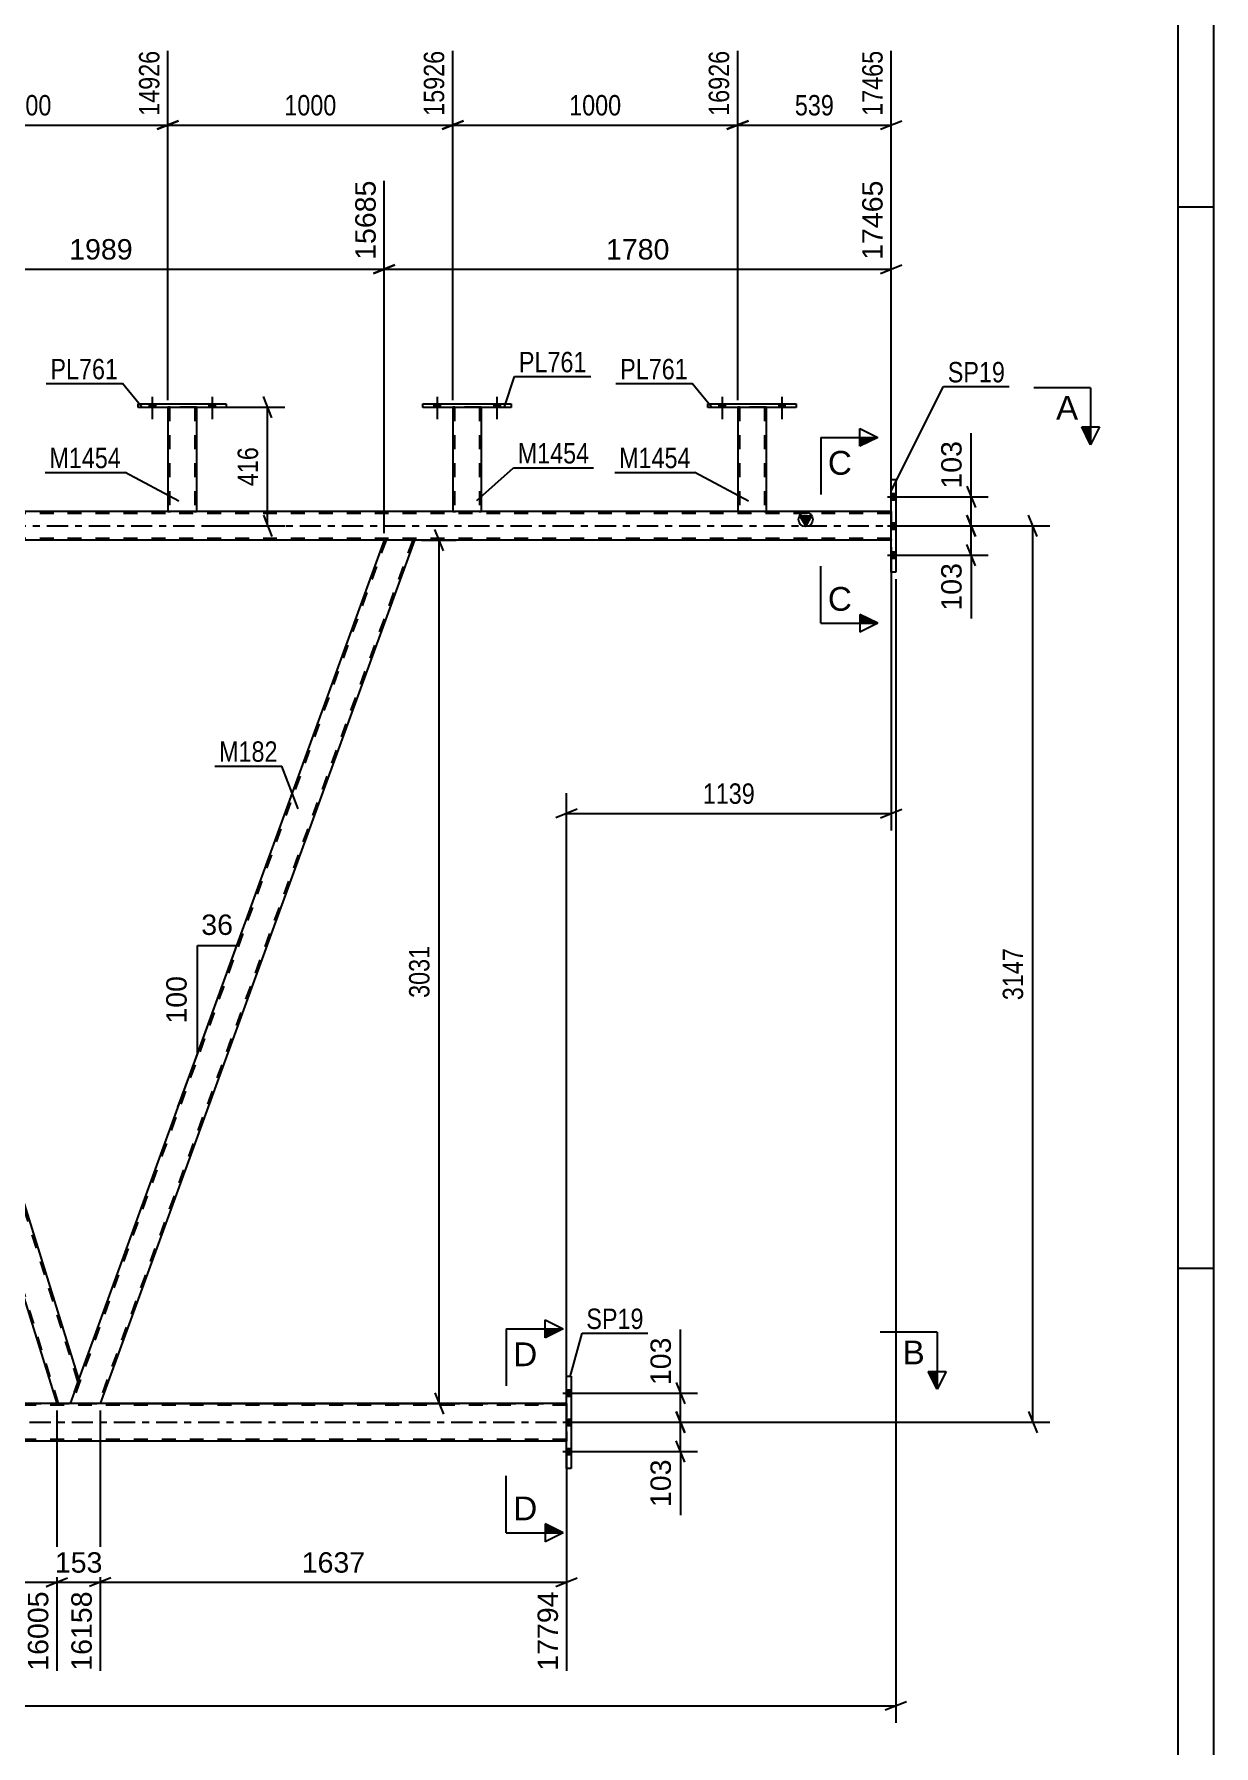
# Model space of a CAD drawing. Header units: millimetres. Extents: x -116 to 725, y -402 to 192.
# Drawn here: x 559.7 to 725.3, y -171.3 to 69 of the extents above; entities that cross this region are included whole.
import ezdxf

# ---------------------------------------------------------------- set-up
doc = ezdxf.new("R2010")
doc.units = ezdxf.units.MM
doc.linetypes.add('DXK_LINE_DOT2', pattern=[3.9198, 1.9599, -1.9599])
doc.linetypes.add('DXK_LINE_DOT3', pattern=[5.9187, 2.979, -0.9799, 0.9799, -0.9799])
doc.styles.add('Arial', font='ARIAL.TTF', dxfattribs={"height": 0.2})
doc.styles.add('Arial Narrow', font='ARIALN.TTF', dxfattribs={"height": 0.2})

# ---------------------------------------------------------------- blocks, each defined once
blk = doc.blocks.new('Unknown-203723422-1133')
at = {"color": 5, "linetype": 'Continuous'}
for p, q in [((725.28, -402.25), (725.28, 191.75)), ((720.28, -397.25), (720.28, 186.75)), ((725.28, 44.75), (720.28, 44.75)), ((725.28, -104.25), (720.28, -104.25))]:
    blk.add_line(p, q, dxfattribs=at)
blk = doc.blocks.new('Bolt-203723422-4488 - 4481')
at = {"linetype": 'Continuous'}
for points in [[(655.79, 16.64), (656.67, 16.64), (656.67, 17.12), (655.79, 17.12)], [(664.19, 16.64), (665.07, 16.64), (665.07, 17.12), (664.19, 17.12)]]:
    blk.add_hatch(color=1, dxfattribs=at).paths.add_polyline_path(points)
at = {"color": 1, "linetype": 'Continuous'}
for p, q in [((655.79, 17.12), (655.79, 16.64)), ((656.23, 18.12), (656.23, 15)), ((656.67, 17.12), (656.67, 16.64)), ((664.19, 17.12), (664.19, 16.64)), ((664.63, 18.12), (664.63, 15)), ((665.07, 17.12), (665.07, 16.64))]:
    blk.add_line(p, q, dxfattribs=at)
blk = doc.blocks.new('Bolt-203723422-4487 - 4481')
at = {"linetype": 'Continuous'}
for points in [[(655.79, 16.64), (656.67, 16.64), (656.67, 17.12), (655.79, 17.12)], [(664.19, 16.64), (665.07, 16.64), (665.07, 17.12), (664.19, 17.12)]]:
    blk.add_hatch(color=1, dxfattribs=at).paths.add_polyline_path(points)
at = {"color": 1, "linetype": 'Continuous'}
for p, q in [((655.79, 17.12), (655.79, 16.64)), ((656.23, 18.12), (656.23, 15)), ((656.67, 17.12), (656.67, 16.64)), ((664.19, 17.12), (664.19, 16.64)), ((664.63, 18.12), (664.63, 15)), ((665.07, 17.12), (665.07, 16.64))]:
    blk.add_line(p, q, dxfattribs=at)
blk = doc.blocks.new('Bolt-203723422-4489 - 4481')
at = {"linetype": 'Continuous'}
for points in [[(615.78, 16.64), (616.66, 16.64), (616.66, 17.12), (615.78, 17.12)], [(624.18, 16.64), (625.06, 16.64), (625.06, 17.12), (624.18, 17.12)]]:
    blk.add_hatch(color=1, dxfattribs=at).paths.add_polyline_path(points)
at = {"color": 1, "linetype": 'Continuous'}
for p, q in [((615.78, 17.12), (615.78, 16.64)), ((616.22, 18.12), (616.22, 15)), ((616.66, 17.12), (616.66, 16.64)), ((624.18, 17.12), (624.18, 16.64)), ((624.62, 18.12), (624.62, 15)), ((625.06, 17.12), (625.06, 16.64))]:
    blk.add_line(p, q, dxfattribs=at)
blk = doc.blocks.new('Bolt-203723422-4490 - 4481')
at = {"linetype": 'Continuous'}
for points in [[(615.78, 16.64), (616.66, 16.64), (616.66, 17.12), (615.78, 17.12)], [(624.18, 16.64), (625.06, 16.64), (625.06, 17.12), (624.18, 17.12)]]:
    blk.add_hatch(color=1, dxfattribs=at).paths.add_polyline_path(points)
at = {"color": 1, "linetype": 'Continuous'}
for p, q in [((615.78, 17.12), (615.78, 16.64)), ((616.22, 18.12), (616.22, 15)), ((616.66, 17.12), (616.66, 16.64)), ((624.18, 17.12), (624.18, 16.64)), ((624.62, 18.12), (624.62, 15)), ((625.06, 17.12), (625.06, 16.64))]:
    blk.add_line(p, q, dxfattribs=at)
blk = doc.blocks.new('Part-203723422-4583 - 4481')
at = {"color": 2, "linetype": 'Continuous'}
for p, q in [((654.23, 16.64), (654.23, 17.12)), ((654.23, 17.12), (666.63, 17.12)), ((666.63, 17.12), (666.63, 16.64)), ((666.63, 16.64), (654.23, 16.64))]:
    blk.add_line(p, q, dxfattribs=at)
blk = doc.blocks.new('Part-203723422-4598 - 4481')
at = {"color": 7, "linetype": 'DXK_LINE_DOT2'}
for p, q in [((618.42, 16.65), (618.42, 16.65)), ((618.42, 16.65), (618.42, 16.64)), ((618.42, 16.64), (618.42, 16.65)), ((618.46, 16.65), (618.42, 16.65)), ((618.42, 16.65), (618.46, 16.65)), ((618.57, 16.65), (618.46, 16.65)), ((618.46, 16.65), (618.57, 16.65)), ((618.68, 16.65), (618.57, 16.65)), ((618.57, 16.65), (618.72, 16.65)), ((618.66, 16.65), (618.66, 16.65)), ((618.66, 16.65), (618.66, 2)), ((618.68, 16.65), (618.66, 16.65)), ((618.66, 16.65), (618.68, 16.65)), ((622.13, 16.65), (618.68, 16.65)), ((618.73, 16.65), (618.68, 16.65)), ((618.68, 16.65), (618.73, 16.65)), ((622.13, 16.65), (618.72, 16.65)), ((622.04, 16.65), (618.73, 16.65)), ((618.73, 16.65), (618.81, 16.65)), ((622.11, 16.65), (618.81, 16.65)), ((622.11, 16.65), (622.04, 16.65)), ((622.17, 16.65), (622.11, 16.65)), ((622.11, 16.65), (622.17, 16.65)), ((622.13, 16.65), (622.28, 16.65)), ((622.28, 16.65), (622.13, 16.65)), ((622.18, 16.65), (622.17, 16.65)), ((622.17, 16.65), (622.18, 16.65)), ((622.18, 16.65), (622.18, 16.65)), ((622.18, 16.65), (622.18, 2)), ((622.28, 16.65), (622.39, 16.65)), ((622.39, 16.65), (622.28, 16.65)), ((622.39, 16.65), (622.42, 16.65)), ((622.42, 16.65), (622.39, 16.65)), ((622.42, 16.65), (622.42, 16.65)), ((622.42, 16.65), (622.42, 16.64)), ((622.42, 16.64), (622.42, 16.65)), ((618.42, 2), (618.46, 2)), ((618.46, 2), (618.57, 2)), ((618.57, 2), (618.72, 2)), ((618.68, 2), (618.66, 2)), ((618.66, 2), (618.68, 2)), ((618.73, 2), (618.68, 2)), ((618.68, 2), (618.72, 2)), ((622.13, 2), (618.72, 2)), ((618.72, 2), (618.73, 2)), ((622.04, 2), (618.73, 2)), ((618.73, 2), (618.81, 2)), ((622.17, 2), (618.81, 2)), ((622.11, 2), (622.04, 2)), ((622.17, 2), (622.11, 2)), ((622.13, 2), (622.28, 2)), ((622.18, 2), (622.17, 2)), ((622.17, 2), (622.18, 2)), ((622.28, 2), (622.39, 2)), ((622.39, 2), (622.42, 2))]:
    blk.add_line(p, q, dxfattribs=at)
at = {"color": 2, "linetype": 'Continuous'}
for p, q in [((618.42, 16.64), (618.42, 2)), ((622.42, 16.64), (622.42, 2)), ((618.46, 2), (618.42, 2)), ((618.57, 2), (618.46, 2)), ((618.72, 2), (618.57, 2)), ((622.13, 2), (618.72, 2)), ((622.28, 2), (622.13, 2)), ((622.39, 2), (622.28, 2)), ((622.42, 2), (622.39, 2))]:
    blk.add_line(p, q, dxfattribs=at)
blk = doc.blocks.new('Part-203723422-4588 - 4481')
at = {"color": 7, "linetype": 'DXK_LINE_DOT2'}
for p, q in [((658.43, 16.65), (658.43, 16.65)), ((658.43, 16.65), (658.43, 16.64)), ((658.43, 16.64), (658.43, 16.65)), ((658.46, 16.65), (658.43, 16.65)), ((658.43, 16.65), (658.46, 16.65)), ((658.57, 16.65), (658.46, 16.65)), ((658.46, 16.65), (658.57, 16.65)), ((658.68, 16.65), (658.57, 16.65)), ((658.57, 16.65), (658.72, 16.65)), ((658.67, 16.65), (658.67, 16.65)), ((658.67, 16.65), (658.67, 2)), ((658.68, 16.65), (658.67, 16.65)), ((658.67, 16.65), (658.68, 16.65)), ((662.13, 16.65), (658.68, 16.65)), ((658.74, 16.65), (658.68, 16.65)), ((658.68, 16.65), (658.74, 16.65)), ((662.13, 16.65), (658.72, 16.65)), ((662.04, 16.65), (658.74, 16.65)), ((658.74, 16.65), (658.81, 16.65)), ((662.12, 16.65), (658.81, 16.65)), ((662.12, 16.65), (662.04, 16.65)), ((662.17, 16.65), (662.12, 16.65)), ((662.12, 16.65), (662.17, 16.65)), ((662.13, 16.65), (662.29, 16.65)), ((662.29, 16.65), (662.13, 16.65)), ((662.19, 16.65), (662.17, 16.65)), ((662.17, 16.65), (662.19, 16.65)), ((662.19, 16.65), (662.19, 16.65)), ((662.19, 16.65), (662.19, 2)), ((662.29, 16.65), (662.39, 16.65)), ((662.39, 16.65), (662.29, 16.65)), ((662.39, 16.65), (662.43, 16.65)), ((662.43, 16.65), (662.39, 16.65)), ((662.43, 16.65), (662.43, 16.65)), ((662.43, 16.65), (662.43, 16.64)), ((662.43, 16.64), (662.43, 16.65)), ((658.43, 2), (658.46, 2)), ((658.46, 2), (658.57, 2)), ((658.57, 2), (658.72, 2)), ((658.68, 2), (658.67, 2)), ((658.67, 2), (658.68, 2)), ((658.74, 2), (658.68, 2)), ((658.68, 2), (658.72, 2)), ((662.13, 2), (658.72, 2)), ((658.72, 2), (658.74, 2)), ((662.04, 2), (658.74, 2)), ((658.74, 2), (658.81, 2)), ((662.17, 2), (658.81, 2)), ((662.12, 2), (662.04, 2)), ((662.17, 2), (662.12, 2)), ((662.13, 2), (662.29, 2)), ((662.19, 2), (662.17, 2)), ((662.17, 2), (662.19, 2)), ((662.29, 2), (662.39, 2)), ((662.39, 2), (662.43, 2))]:
    blk.add_line(p, q, dxfattribs=at)
at = {"color": 2, "linetype": 'Continuous'}
for p, q in [((658.43, 16.64), (658.43, 2)), ((662.43, 16.64), (662.43, 2)), ((658.46, 2), (658.43, 2)), ((658.57, 2), (658.46, 2)), ((658.72, 2), (658.57, 2)), ((662.13, 2), (658.72, 2)), ((662.29, 2), (662.13, 2)), ((662.39, 2), (662.29, 2)), ((662.43, 2), (662.39, 2))]:
    blk.add_line(p, q, dxfattribs=at)
blk = doc.blocks.new('Part-203723422-4593 - 4481')
at = {"color": 2, "linetype": 'Continuous'}
for p, q in [((614.22, 16.64), (614.22, 17.12)), ((614.22, 17.12), (626.62, 17.12)), ((626.62, 17.12), (626.62, 16.64)), ((626.62, 16.64), (614.22, 16.64))]:
    blk.add_line(p, q, dxfattribs=at)
blk = doc.blocks.new('Bolt-203723422-5045 - 4481')
at = {"linetype": 'Continuous'}
for points in [[(575.79, 16.64), (576.67, 16.64), (576.67, 17.12), (575.79, 17.12)], [(584.19, 16.64), (585.07, 16.64), (585.07, 17.12), (584.19, 17.12)]]:
    blk.add_hatch(color=1, dxfattribs=at).paths.add_polyline_path(points)
at = {"color": 1, "linetype": 'Continuous'}
for p, q in [((575.79, 17.12), (575.79, 16.64)), ((576.23, 18.12), (576.23, 15)), ((576.67, 17.12), (576.67, 16.64)), ((584.19, 17.12), (584.19, 16.64)), ((584.63, 18.12), (584.63, 15)), ((585.07, 17.12), (585.07, 16.64))]:
    blk.add_line(p, q, dxfattribs=at)
blk = doc.blocks.new('Part-203723422-4870 - 4481')
at = {"color": 7, "linetype": 'DXK_LINE_DOT2'}
for p, q in [((634.4, -123.46), (-44.7, -123.46)), ((217.64, -123.22), (634.4, -123.22)), ((634.4, -123.22), (634.4, -128.5)), ((634.4, -128.26), (-44.7, -128.26))]:
    blk.add_line(p, q, dxfattribs=at)
at = {"color": 2, "linetype": 'Continuous'}
for p, q in [((634.4, -123.22), (488.26, -123.22)), ((634.4, -128.5), (488.26, -128.5))]:
    blk.add_line(p, q, dxfattribs=at)
at = {"color": 7, "linetype": 'DXK_LINE_DOT3'}
blk.add_line((-44.7, -125.86), (634.4, -125.86), dxfattribs=at)
blk = doc.blocks.new('Part-203723422-4764 - 4481')
at = {"linetype": 'Continuous'}
blk.add_hatch(color=2, dxfattribs=at).paths.add_polyline_path([(667.98, 0), (667.18, 1.4), (668.78, 1.4)])
at = {"color": 7, "linetype": 'DXK_LINE_DOT2'}
for p, q in [((679.98, 1.76), (-18.61, 1.76)), ((582.43, 2), (578.43, 2)), ((622.42, 2), (618.42, 2)), ((662.43, 2), (658.43, 2)), ((679.98, 2), (679.98, -2)), ((679.98, -1.76), (-18.61, -1.76)), ((613.05, -2), (608.8, -2))]:
    blk.add_line(p, q, dxfattribs=at)
at = {"color": 2, "linetype": 'Continuous'}
for p, q in [((578.43, 2), (542.43, 2)), ((618.42, 2), (582.43, 2)), ((658.43, 2), (622.42, 2)), ((679.98, 2), (662.43, 2)), ((667.98, 0), (667.18, 1.4)), ((667.18, 1.4), (668.78, 1.4)), ((668.78, 1.4), (667.98, 0)), ((608.8, -2), (529.24, -2)), ((679.98, -2), (613.05, -2))]:
    blk.add_line(p, q, dxfattribs=at)
at = {"color": 7, "linetype": 'DXK_LINE_DOT3'}
blk.add_line((-18.61, 0), (679.98, 0), dxfattribs=at)
at = {"color": 2, "linetype": 'Continuous'}
blk.add_circle((667.98, 0.9), 1, dxfattribs=at)
blk = doc.blocks.new('Bolt-203723422-4808 - 4481')
at = {"linetype": 'Continuous'}
for points in [[(635.04, -122.2), (635.04, -121.32), (634.4, -121.32), (634.4, -122.2)], [(635.04, -122.2), (635.04, -121.32), (634.4, -121.32), (634.4, -122.2)], [(635.04, -122.2), (635.04, -121.32), (634.4, -121.32), (634.4, -122.2)], [(635.04, -126.3), (635.04, -125.42), (634.4, -125.42), (634.4, -126.3)], [(635.04, -126.3), (635.04, -125.42), (634.4, -125.42), (634.4, -126.3)], [(635.04, -130.4), (635.04, -129.52), (634.4, -129.52), (634.4, -130.4)], [(635.04, -130.4), (635.04, -129.52), (634.4, -129.52), (634.4, -130.4)], [(635.04, -130.4), (635.04, -129.52), (634.4, -129.52), (634.4, -130.4)]]:
    blk.add_hatch(color=1, dxfattribs=at).paths.add_polyline_path(points)
at = {"color": 1, "linetype": 'Continuous'}
for p, q in [((633.88, -121.76), (637.2, -121.76)), ((633.88, -121.76), (637.2, -121.76)), ((633.88, -121.76), (637.2, -121.76)), ((634.4, -121.32), (635.04, -121.32)), ((634.4, -121.32), (635.04, -121.32)), ((634.4, -121.32), (635.04, -121.32)), ((634.4, -122.2), (635.04, -122.2)), ((634.4, -122.2), (635.04, -122.2)), ((634.4, -122.2), (635.04, -122.2)), ((633.88, -125.86), (637.2, -125.86)), ((633.88, -125.86), (637.2, -125.86)), ((634.4, -125.42), (635.04, -125.42)), ((634.4, -125.42), (635.04, -125.42)), ((634.4, -126.3), (635.04, -126.3)), ((634.4, -126.3), (635.04, -126.3)), ((634.4, -129.52), (635.04, -129.52)), ((634.4, -129.52), (635.04, -129.52)), ((634.4, -129.52), (635.04, -129.52)), ((633.88, -129.96), (637.2, -129.96)), ((633.88, -129.96), (637.2, -129.96)), ((633.88, -129.96), (637.2, -129.96)), ((634.4, -130.4), (635.04, -130.4)), ((634.4, -130.4), (635.04, -130.4)), ((634.4, -130.4), (635.04, -130.4))]:
    blk.add_line(p, q, dxfattribs=at)
blk = doc.blocks.new('Bolt-203723422-4809 - 4481')
at = {"linetype": 'Continuous'}
for points in [[(680.62, 3.66), (680.62, 4.54), (679.98, 4.54), (679.98, 3.66)], [(680.62, 3.66), (680.62, 4.54), (679.98, 4.54), (679.98, 3.66)], [(680.62, 3.66), (680.62, 4.54), (679.98, 4.54), (679.98, 3.66)], [(680.62, -0.44), (680.62, 0.44), (679.98, 0.44), (679.98, -0.44)], [(680.62, -0.44), (680.62, 0.44), (679.98, 0.44), (679.98, -0.44)], [(680.62, -4.54), (680.62, -3.66), (679.98, -3.66), (679.98, -4.54)], [(680.62, -4.54), (680.62, -3.66), (679.98, -3.66), (679.98, -4.54)], [(680.62, -4.54), (680.62, -3.66), (679.98, -3.66), (679.98, -4.54)]]:
    blk.add_hatch(color=1, dxfattribs=at).paths.add_polyline_path(points)
at = {"color": 1, "linetype": 'Continuous'}
for p, q in [((679.46, 4.1), (682.78, 4.1)), ((679.46, 4.1), (682.78, 4.1)), ((679.46, 4.1), (682.78, 4.1)), ((679.98, 4.54), (680.62, 4.54)), ((679.98, 4.54), (680.62, 4.54)), ((679.98, 4.54), (680.62, 4.54)), ((679.98, 3.66), (680.62, 3.66)), ((679.98, 3.66), (680.62, 3.66)), ((679.98, 3.66), (680.62, 3.66)), ((679.98, 0.44), (680.62, 0.44)), ((679.98, 0.44), (680.62, 0.44)), ((679.46, 0), (682.78, 0)), ((679.46, 0), (682.78, 0)), ((679.98, -0.44), (680.62, -0.44)), ((679.98, -0.44), (680.62, -0.44)), ((679.46, -4.1), (682.78, -4.1)), ((679.46, -4.1), (682.78, -4.1)), ((679.46, -4.1), (682.78, -4.1)), ((679.98, -3.66), (680.62, -3.66)), ((679.98, -3.66), (680.62, -3.66)), ((679.98, -3.66), (680.62, -3.66)), ((679.98, -4.54), (680.62, -4.54)), ((679.98, -4.54), (680.62, -4.54)), ((679.98, -4.54), (680.62, -4.54))]:
    blk.add_line(p, q, dxfattribs=at)
blk = doc.blocks.new('Part-203723422-4885 - 4481')
at = {"color": 2, "linetype": 'Continuous'}
for p, q in [((634.4, -132.36), (634.4, -119.36)), ((634.4, -119.36), (635.04, -119.36)), ((635.04, -119.36), (635.04, -132.36)), ((635.04, -132.36), (634.4, -132.36))]:
    blk.add_line(p, q, dxfattribs=at)
blk = doc.blocks.new('Part-203723422-4890 - 4481')
at = {"color": 2, "linetype": 'Continuous'}
for p, q in [((679.98, -6.5), (679.98, 6.5)), ((679.98, 6.5), (680.62, 6.5)), ((680.62, 6.5), (680.62, -6.5)), ((680.62, -6.5), (679.98, -6.5))]:
    blk.add_line(p, q, dxfattribs=at)
blk = doc.blocks.new('Part-203723422-4949 - 4481')
at = {"color": 7, "linetype": 'DXK_LINE_DOT2'}
for p, q in [((609.05, -2), (564.93, -123.22)), ((612.8, -2), (568.68, -123.22)), ((613.01, -2), (612.9, -2)), ((613.05, -2), (613.01, -2)), ((565.94, -119.75), (564.68, -123.22)), ((568.93, -123.22), (564.68, -123.22))]:
    blk.add_line(p, q, dxfattribs=at)
at = {"color": 2, "linetype": 'Continuous'}
for p, q in [((608.8, -2), (565.94, -119.75)), ((613.05, -2), (568.93, -123.22)), ((612.54, -2), (608.8, -2)), ((612.54, -2), (613.05, -2))]:
    blk.add_line(p, q, dxfattribs=at)
blk = doc.blocks.new('Part-203723422-4954 - 4481')
at = {"color": 2, "linetype": 'Continuous'}
for p, q in [((527.92, -2), (526.37, -6.25)), ((529.24, -2), (527.92, -2)), ((565.94, -119.75), (529.24, -2)), ((526.37, -6.25), (562.83, -123.22)), ((565.94, -119.75), (565.67, -120.49)), ((565.67, -120.49), (564.68, -123.22))]:
    blk.add_line(p, q, dxfattribs=at)
at = {"color": 7, "linetype": 'DXK_LINE_DOT2'}
for p, q in [((565.8, -120.12), (528.99, -2)), ((563.08, -123.22), (526.51, -5.88)), ((565.92, -119.81), (565.67, -120.49)), ((564.68, -123.22), (562.83, -123.22))]:
    blk.add_line(p, q, dxfattribs=at)
blk = doc.blocks.new('Part-203723422-5039 - 4481')
at = {"color": 7, "linetype": 'DXK_LINE_DOT2'}
for p, q in [((578.43, 16.65), (578.43, 16.65)), ((578.43, 16.65), (578.43, 16.64)), ((578.43, 16.64), (578.43, 16.65)), ((578.46, 16.65), (578.43, 16.65)), ((578.43, 16.65), (578.46, 16.65)), ((578.57, 16.65), (578.46, 16.65)), ((578.46, 16.65), (578.57, 16.65)), ((578.68, 16.65), (578.57, 16.65)), ((578.57, 16.65), (578.72, 16.65)), ((578.67, 16.65), (578.67, 16.65)), ((578.67, 16.65), (578.67, 2)), ((578.68, 16.65), (578.67, 16.65)), ((578.67, 16.65), (578.68, 16.65)), ((582.13, 16.65), (578.68, 16.65)), ((578.74, 16.65), (578.68, 16.65)), ((578.68, 16.65), (578.74, 16.65)), ((582.13, 16.65), (578.72, 16.65)), ((582.04, 16.65), (578.74, 16.65)), ((578.74, 16.65), (578.81, 16.65)), ((582.12, 16.65), (578.81, 16.65)), ((582.12, 16.65), (582.04, 16.65)), ((582.17, 16.65), (582.12, 16.65)), ((582.12, 16.65), (582.17, 16.65)), ((582.13, 16.65), (582.29, 16.65)), ((582.29, 16.65), (582.13, 16.65)), ((582.19, 16.65), (582.17, 16.65)), ((582.17, 16.65), (582.19, 16.65)), ((582.19, 16.65), (582.19, 16.65)), ((582.19, 16.65), (582.19, 2)), ((582.29, 16.65), (582.39, 16.65)), ((582.39, 16.65), (582.29, 16.65)), ((582.39, 16.65), (582.43, 16.65)), ((582.43, 16.65), (582.39, 16.65)), ((582.43, 16.65), (582.43, 16.65)), ((582.43, 16.65), (582.43, 16.64)), ((582.43, 16.64), (582.43, 16.65)), ((578.43, 2), (578.46, 2)), ((578.46, 2), (578.57, 2)), ((578.57, 2), (578.72, 2)), ((578.68, 2), (578.67, 2)), ((578.67, 2), (578.68, 2)), ((578.74, 2), (578.68, 2)), ((578.68, 2), (578.72, 2)), ((582.13, 2), (578.72, 2)), ((578.72, 2), (578.74, 2)), ((582.04, 2), (578.74, 2)), ((578.74, 2), (578.81, 2)), ((582.17, 2), (578.81, 2)), ((582.12, 2), (582.04, 2)), ((582.17, 2), (582.12, 2)), ((582.13, 2), (582.29, 2)), ((582.19, 2), (582.17, 2)), ((582.17, 2), (582.19, 2)), ((582.29, 2), (582.39, 2)), ((582.39, 2), (582.43, 2))]:
    blk.add_line(p, q, dxfattribs=at)
at = {"color": 2, "linetype": 'Continuous'}
for p, q in [((578.43, 16.64), (578.43, 2)), ((582.43, 16.64), (582.43, 2)), ((578.46, 2), (578.43, 2)), ((578.57, 2), (578.46, 2)), ((578.72, 2), (578.57, 2)), ((582.13, 2), (578.72, 2)), ((582.29, 2), (582.13, 2)), ((582.39, 2), (582.29, 2)), ((582.43, 2), (582.39, 2))]:
    blk.add_line(p, q, dxfattribs=at)
blk = doc.blocks.new('Part-203723422-5044 - 4481')
at = {"color": 2, "linetype": 'Continuous'}
for p, q in [((574.23, 16.64), (574.23, 17.12)), ((574.23, 17.12), (586.63, 17.12)), ((586.63, 17.12), (586.63, 16.64)), ((586.63, 16.64), (574.23, 16.64))]:
    blk.add_line(p, q, dxfattribs=at)
blk = doc.blocks.new('Bolt-203723422-5046 - 4481')
at = {"linetype": 'Continuous'}
for points in [[(575.79, 16.64), (576.67, 16.64), (576.67, 17.12), (575.79, 17.12)], [(584.19, 16.64), (585.07, 16.64), (585.07, 17.12), (584.19, 17.12)]]:
    blk.add_hatch(color=1, dxfattribs=at).paths.add_polyline_path(points)
at = {"color": 1, "linetype": 'Continuous'}
for p, q in [((575.79, 17.12), (575.79, 16.64)), ((576.23, 18.12), (576.23, 15)), ((576.67, 17.12), (576.67, 16.64)), ((584.19, 17.12), (584.19, 16.64)), ((584.63, 18.12), (584.63, 15)), ((585.07, 17.12), (585.07, 16.64))]:
    blk.add_line(p, q, dxfattribs=at)
blk = doc.blocks.new('AngleDimension-203723422-17957 - 4481')
at = {"color": 7, "linetype": 'Continuous'}
for p, q in [((582.56, -58.93), (588.1, -58.93)), ((582.56, -74.16), (588.1, -58.93)), ((582.56, -74.16), (582.56, -58.93)), ((579.84, -81.63), (582.56, -74.16))]:
    blk.add_line(p, q, dxfattribs=at)
at = {"color": 0}
for points in [[(588.16, -58.03), (588.16, -53.83), (582.51, -53.83), (582.51, -58.03)], [(581.66, -62.61), (577.46, -62.61), (577.46, -70.48), (581.66, -70.48)]]:
    blk.add_wipeout(points, dxfattribs=at)
at = {"color": 3, "style": 'Arial'}
blk.add_text('36', height=2.865, dxfattribs=at).set_placement((583.11, -57.43))
blk.add_text('100', height=2.865, rotation=90.0002, dxfattribs=at).set_placement((581.06, -69.88))
blk = doc.blocks.new('StraightDimension-203723422-5049 - 4481')
at = {"color": 7, "linetype": 'Continuous'}
for p, q in [((649.8, -124.36), (651, -127.36)), ((636.04, -125.86), (652.8, -125.86)), ((650.4, -129.96), (650.4, -125.86)), ((651, -131.46), (649.8, -128.46)), ((636.04, -129.96), (652.8, -129.96))]:
    blk.add_line(p, q, dxfattribs=at)
at = {"color": 0}
blk.add_wipeout([(649.65, -130.49), (645.45, -130.49), (645.45, -138.36), (649.65, -138.36)], dxfattribs=at)
at = {"color": 7, "linetype": 'Continuous'}
blk.add_line((650.4, -129.96), (650.4, -138.88), dxfattribs=at)
blk.add_line((650.4, -129.96), (650.4, -138.88), dxfattribs=at)
at = {"color": 3, "style": 'Arial'}
blk.add_text('103', height=2.865, rotation=90.0002, dxfattribs=at).set_placement((649.05, -137.76))
blk = doc.blocks.new('StraightDimension-203723422-5657 - 4481')
at = {"color": 7, "linetype": 'Continuous'}
for p, q in [((483.8, -124.22), (483.8, -160.74)), ((562.83, -124.22), (562.83, -160.74)), ((485.3, -147.72), (482.3, -148.92)), ((483.8, -148.32), (562.83, -148.32)), ((561.33, -148.92), (564.33, -147.72))]:
    blk.add_line(p, q, dxfattribs=at)
at = {"color": 0}
blk.add_wipeout([(528.36, -147.57), (528.36, -143.37), (518.27, -143.37), (518.27, -147.57)], dxfattribs=at)
at = {"color": 0, "linetype": 'Continuous'}
blk.add_wipeout([(562.23, -149.02), (558.03, -149.02), (558.03, -161.34), (562.23, -161.34)], dxfattribs=at)
at = {"color": 3, "style": 'Arial'}
blk.add_text('1976', height=2.865, dxfattribs=at).set_placement((518.87, -146.97))
at = {"color": 3, "linetype": 'Continuous', "style": 'Arial'}
blk.add_text('16005', height=2.865, rotation=90.0002, dxfattribs=at).set_placement((561.63, -160.74))
blk = doc.blocks.new('StraightDimension-203723422-12300 - 4481')
at = {"color": 7, "linetype": 'Continuous'}
for p, q in [((593.03, 15.15), (591.83, 18.15)), ((583.43, 16.65), (594.83, 16.65)), ((592.43, 0), (592.43, 16.65)), ((591.83, 1.5), (593.03, -1.5)), ((583.43, 0), (594.83, 0))]:
    blk.add_line(p, q, dxfattribs=at)
at = {"color": 0}
blk.add_wipeout([(591.68, 11.67), (587.48, 11.67), (587.48, 4.98), (591.68, 4.98)], dxfattribs=at)
at = {"color": 3, "style": 'Arial Narrow'}
blk.add_text('416', height=2.863, rotation=90.0002, dxfattribs=at).set_placement((591.08, 5.58))
blk = doc.blocks.new('StraightDimension-203723422-5127 - 4481')
at = {"color": 7, "linetype": 'Continuous'}
for p, q in [((680.62, -7.5), (680.62, -168.05)), ((-59.4, -165.65), (680.62, -165.65)), ((679.12, -166.25), (682.12, -165.05))]:
    blk.add_line(p, q, dxfattribs=at)
blk = doc.blocks.new('StraightDimension-203723422-17558 - 4481')
at = {"color": 7, "linetype": 'Continuous'}
for p, q in [((658.43, 17.65), (658.43, 66.72)), ((679.98, 3), (679.98, 66.72)), ((659.93, 56.88), (656.93, 55.68)), ((658.43, 56.28), (679.98, 56.28)), ((678.48, 55.68), (681.48, 56.88))]:
    blk.add_line(p, q, dxfattribs=at)
at = {"color": 0, "linetype": 'Continuous'}
blk.add_wipeout([(679.38, 67.32), (675.18, 67.32), (675.18, 56.98), (679.38, 56.98)], dxfattribs=at)
at = {"color": 0}
blk.add_wipeout([(672.54, 57.03), (672.54, 61.23), (665.86, 61.23), (665.86, 57.03)], dxfattribs=at)
at = {"color": 3, "linetype": 'Continuous', "style": 'Arial Narrow'}
blk.add_text('17465', height=2.863, rotation=90.0002, dxfattribs=at).set_placement((678.78, 57.58))
at = {"color": 3, "style": 'Arial Narrow'}
blk.add_text('539', height=2.863, dxfattribs=at).set_placement((666.46, 57.63))
blk = doc.blocks.new('StraightDimension-203723422-5059 - 4481')
at = {"color": 7, "linetype": 'Continuous'}
for p, q in [((636.04, -121.76), (652.8, -121.76)), ((649.8, -120.26), (651, -123.26)), ((650.4, -125.86), (650.4, -121.76)), ((651, -127.36), (649.8, -124.36)), ((636.04, -125.86), (652.8, -125.86))]:
    blk.add_line(p, q, dxfattribs=at)
at = {"color": 0}
blk.add_wipeout([(649.65, -113.36), (645.45, -113.36), (645.45, -121.24), (649.65, -121.24)], dxfattribs=at)
at = {"color": 7, "linetype": 'Continuous'}
blk.add_line((650.4, -121.76), (650.4, -112.84), dxfattribs=at)
blk.add_line((650.4, -121.76), (650.4, -112.84), dxfattribs=at)
at = {"color": 3, "style": 'Arial'}
blk.add_text('103', height=2.865, rotation=90.0002, dxfattribs=at).set_placement((649.05, -120.64))
blk = doc.blocks.new('StraightDimension-203723422-17560 - 4481')
at = {"color": 7, "linetype": 'Continuous'}
for p, q in [((578.43, 17.65), (578.43, 66.72)), ((618.42, 17.65), (618.42, 66.72)), ((579.93, 56.88), (576.93, 55.68)), ((578.43, 56.28), (618.42, 56.28)), ((616.92, 55.68), (619.92, 56.88))]:
    blk.add_line(p, q, dxfattribs=at)
at = {"color": 0, "linetype": 'Continuous'}
blk.add_wipeout([(617.82, 67.32), (613.62, 67.32), (613.62, 56.98), (617.82, 56.98)], dxfattribs=at)
at = {"color": 0}
blk.add_wipeout([(602.68, 57.03), (602.68, 61.23), (594.17, 61.23), (594.17, 57.03)], dxfattribs=at)
at = {"color": 3, "linetype": 'Continuous', "style": 'Arial Narrow'}
blk.add_text('15926', height=2.863, rotation=90.0002, dxfattribs=at).set_placement((617.22, 57.58))
at = {"color": 3, "style": 'Arial Narrow'}
blk.add_text('1000', height=2.863, dxfattribs=at).set_placement((594.77, 57.63))
blk = doc.blocks.new('StraightDimension-203723422-5109 - 4481')
at = {"color": 7, "linetype": 'Continuous'}
for p, q in [((679.98, -3), (679.98, -42.77)), ((634.4, -122.22), (634.4, -37.52)), ((635.9, -39.77), (632.9, -40.97)), ((634.4, -40.37), (679.98, -40.37)), ((678.48, -40.97), (681.48, -39.77))]:
    blk.add_line(p, q, dxfattribs=at)
at = {"color": 0}
blk.add_wipeout([(661.45, -39.62), (661.45, -35.42), (652.93, -35.42), (652.93, -39.62)], dxfattribs=at)
at = {"color": 3, "style": 'Arial Narrow'}
blk.add_text('1139', height=2.863, dxfattribs=at).set_placement((653.53, -39.02))
blk = doc.blocks.new('StraightDimension-203723422-17559 - 4481')
at = {"color": 7, "linetype": 'Continuous'}
for p, q in [((618.42, 17.65), (618.42, 66.72)), ((658.43, 17.65), (658.43, 66.72)), ((619.92, 56.88), (616.92, 55.68)), ((618.42, 56.28), (658.43, 56.28)), ((656.93, 55.68), (659.93, 56.88))]:
    blk.add_line(p, q, dxfattribs=at)
at = {"color": 0, "linetype": 'Continuous'}
blk.add_wipeout([(657.83, 67.32), (653.63, 67.32), (653.63, 56.98), (657.83, 56.98)], dxfattribs=at)
at = {"color": 0}
blk.add_wipeout([(642.68, 57.03), (642.68, 61.23), (634.17, 61.23), (634.17, 57.03)], dxfattribs=at)
at = {"color": 3, "linetype": 'Continuous', "style": 'Arial Narrow'}
blk.add_text('16926', height=2.863, rotation=90.0002, dxfattribs=at).set_placement((657.23, 57.58))
at = {"color": 3, "style": 'Arial Narrow'}
blk.add_text('1000', height=2.863, dxfattribs=at).set_placement((634.77, 57.63))
blk = doc.blocks.new('StraightDimension-203723422-5249 - 4481')
at = {"color": 7, "linetype": 'Continuous'}
for p, q in [((614.05, -2), (618.9, -2)), ((617.1, -3.5), (615.9, -0.5)), ((616.5, -123.22), (616.5, -2)), ((615.9, -121.72), (617.1, -124.72)), ((569.93, -123.22), (618.9, -123.22))]:
    blk.add_line(p, q, dxfattribs=at)
at = {"color": 0}
blk.add_wipeout([(615.75, -58.35), (611.55, -58.35), (611.55, -66.87), (615.75, -66.87)], dxfattribs=at)
at = {"color": 3, "style": 'Arial Narrow'}
blk.add_text('3031', height=2.863, rotation=90.0002, dxfattribs=at).set_placement((615.15, -66.27))
blk = doc.blocks.new('StraightDimension-203723422-5292 - 4481')
at = {"color": 7, "linetype": 'Continuous'}
for p, q in [((700.46, -1.5), (699.26, 1.5)), ((681.62, 0), (702.26, 0)), ((699.86, -125.86), (699.86, 0)), ((699.26, -124.36), (700.46, -127.36)), ((636.04, -125.86), (702.26, -125.86))]:
    blk.add_line(p, q, dxfattribs=at)
at = {"color": 0}
blk.add_wipeout([(699.11, -58.67), (694.91, -58.67), (694.91, -67.19), (699.11, -67.19)], dxfattribs=at)
at = {"color": 3, "style": 'Arial Narrow'}
blk.add_text('3147', height=2.863, rotation=90.0002, dxfattribs=at).set_placement((698.51, -66.59))
blk = doc.blocks.new('StraightDimension-203723422-5349 - 4481')
at = {"color": 7, "linetype": 'Continuous'}
for p, q in [((568.93, -124.22), (568.93, -160.74)), ((634.4, -129.5), (634.4, -160.74)), ((570.43, -147.72), (567.43, -148.92)), ((568.93, -148.32), (634.4, -148.32)), ((632.9, -148.92), (635.9, -147.72))]:
    blk.add_line(p, q, dxfattribs=at)
at = {"color": 0}
blk.add_wipeout([(606.71, -147.57), (606.71, -143.37), (596.62, -143.37), (596.62, -147.57)], dxfattribs=at)
at = {"color": 0, "linetype": 'Continuous'}
blk.add_wipeout([(633.8, -149.02), (629.6, -149.02), (629.6, -161.34), (633.8, -161.34)], dxfattribs=at)
at = {"color": 3, "style": 'Arial'}
blk.add_text('1637', height=2.865, dxfattribs=at).set_placement((597.22, -146.97))
at = {"color": 3, "linetype": 'Continuous', "style": 'Arial'}
blk.add_text('17794', height=2.865, rotation=90.0002, dxfattribs=at).set_placement((633.2, -160.74))
blk = doc.blocks.new('StraightDimension-203723422-5681 - 4481')
at = {"color": 7, "linetype": 'Continuous'}
for p, q in [((562.83, -124.22), (562.83, -160.74)), ((568.93, -124.22), (568.93, -160.74)), ((561.33, -148.92), (564.33, -147.72)), ((562.83, -148.32), (568.93, -148.32)), ((570.43, -147.72), (567.43, -148.92))]:
    blk.add_line(p, q, dxfattribs=at)
at = {"color": 0}
blk.add_wipeout([(569.82, -147.57), (569.82, -143.37), (561.95, -143.37), (561.95, -147.57)], dxfattribs=at)
at = {"color": 0, "linetype": 'Continuous'}
blk.add_wipeout([(568.33, -149.02), (564.13, -149.02), (564.13, -161.34), (568.33, -161.34)], dxfattribs=at)
at = {"color": 3, "style": 'Arial'}
blk.add_text('153', height=2.865, dxfattribs=at).set_placement((562.55, -146.97))
at = {"color": 3, "linetype": 'Continuous', "style": 'Arial'}
blk.add_text('16158', height=2.865, rotation=90.0002, dxfattribs=at).set_placement((567.73, -160.74))
blk = doc.blocks.new('StraightDimension-203723422-5901 - 4481')
at = {"color": 7, "linetype": 'Continuous'}
for p, q in [((608.8, -1), (608.8, 48.47)), ((679.98, 3), (679.98, 48.47)), ((610.3, 36.65), (607.3, 35.45)), ((608.8, 36.05), (679.98, 36.05)), ((678.48, 35.45), (681.48, 36.65))]:
    blk.add_line(p, q, dxfattribs=at)
at = {"color": 0, "linetype": 'Continuous'}
blk.add_wipeout([(679.38, 49.07), (675.18, 49.07), (675.18, 36.75), (679.38, 36.75)], dxfattribs=at)
at = {"color": 0}
blk.add_wipeout([(649.43, 36.8), (649.43, 41), (639.34, 41), (639.34, 36.8)], dxfattribs=at)
at = {"color": 3, "linetype": 'Continuous', "style": 'Arial'}
blk.add_text('17465', height=2.865, rotation=90.0002, dxfattribs=at).set_placement((678.78, 37.35))
at = {"color": 3, "style": 'Arial'}
blk.add_text('1780', height=2.865, dxfattribs=at).set_placement((639.94, 37.4))
blk = doc.blocks.new('StraightDimension-203723422-6267 - 4481')
at = {"color": 7, "linetype": 'Continuous'}
for p, q in [((690.62, 1.5), (691.82, -1.5)), ((681.62, 0), (693.62, 0)), ((691.22, -4.1), (691.22, 0)), ((681.62, -4.1), (693.62, -4.1)), ((691.82, -5.6), (690.62, -2.6))]:
    blk.add_line(p, q, dxfattribs=at)
at = {"color": 0}
blk.add_wipeout([(690.47, -4.63), (686.27, -4.63), (686.27, -12.5), (690.47, -12.5)], dxfattribs=at)
at = {"color": 7, "linetype": 'Continuous'}
blk.add_line((691.22, -4.1), (691.22, -13.02), dxfattribs=at)
blk.add_line((691.22, -4.1), (691.22, -13.02), dxfattribs=at)
at = {"color": 3, "style": 'Arial'}
blk.add_text('103', height=2.865, rotation=90.0002, dxfattribs=at).set_placement((689.87, -11.9))
blk = doc.blocks.new('StraightDimension-203723422-6242 - 4481')
at = {"color": 7, "linetype": 'Continuous'}
for p, q in [((529.24, -1), (529.24, 52.97)), ((608.8, -1), (608.8, 48.47)), ((530.74, 36.65), (527.74, 35.45)), ((529.24, 36.05), (608.8, 36.05)), ((607.3, 35.45), (610.3, 36.65))]:
    blk.add_line(p, q, dxfattribs=at)
at = {"color": 0, "linetype": 'Continuous'}
blk.add_wipeout([(608.2, 49.07), (604, 49.07), (604, 36.75), (608.2, 36.75)], dxfattribs=at)
at = {"color": 0}
blk.add_wipeout([(574.06, 36.8), (574.06, 41), (563.97, 41), (563.97, 36.8)], dxfattribs=at)
at = {"color": 3, "linetype": 'Continuous', "style": 'Arial'}
blk.add_text('15685', height=2.865, rotation=90.0002, dxfattribs=at).set_placement((607.6, 37.35))
at = {"color": 3, "style": 'Arial'}
blk.add_text('1989', height=2.865, dxfattribs=at).set_placement((564.57, 37.4))
blk = doc.blocks.new('StraightDimension-203723422-6277 - 4481')
at = {"color": 7, "linetype": 'Continuous'}
for p, q in [((690.62, 5.6), (691.82, 2.6)), ((681.62, 4.1), (693.62, 4.1)), ((691.22, 0), (691.22, 4.1)), ((691.82, -1.5), (690.62, 1.5)), ((681.62, 0), (693.62, 0))]:
    blk.add_line(p, q, dxfattribs=at)
at = {"color": 0}
blk.add_wipeout([(690.47, 12.5), (686.27, 12.5), (686.27, 4.62), (690.47, 4.62)], dxfattribs=at)
at = {"color": 7, "linetype": 'Continuous'}
blk.add_line((691.22, 4.1), (691.22, 13.02), dxfattribs=at)
blk.add_line((691.22, 4.1), (691.22, 13.02), dxfattribs=at)
at = {"color": 3, "style": 'Arial'}
blk.add_text('103', height=2.865, rotation=90.0002, dxfattribs=at).set_placement((689.87, 5.23))
blk = doc.blocks.new('StraightDimension-203723422-17561 - 4481')
at = {"color": 7, "linetype": 'Continuous'}
for p, q in [((538.43, 17.65), (538.43, 66.72)), ((578.43, 17.65), (578.43, 66.72)), ((539.93, 56.88), (536.93, 55.68)), ((538.43, 56.28), (578.43, 56.28)), ((576.93, 55.68), (579.93, 56.88))]:
    blk.add_line(p, q, dxfattribs=at)
at = {"color": 0, "linetype": 'Continuous'}
blk.add_wipeout([(577.83, 67.32), (573.63, 67.32), (573.63, 56.98), (577.83, 56.98)], dxfattribs=at)
at = {"color": 0}
blk.add_wipeout([(562.68, 57.03), (562.68, 61.23), (554.17, 61.23), (554.17, 57.03)], dxfattribs=at)
at = {"color": 3, "linetype": 'Continuous', "style": 'Arial Narrow'}
blk.add_text('14926', height=2.863, rotation=90.0002, dxfattribs=at).set_placement((577.23, 57.58))
at = {"color": 3, "style": 'Arial Narrow'}
blk.add_text('1000', height=2.863, dxfattribs=at).set_placement((554.77, 57.63))
blk = doc.blocks.new('Mark-203723422-4579 - 4481')
at = {"color": 0}
blk.add_wipeout([(651.44, 20.58), (651.44, 23.58), (641.93, 23.58), (641.93, 20.58)], dxfattribs=at)
blk.add_wipeout([(651.44, 20.58), (651.44, 23.58), (641.93, 23.58), (641.93, 20.58)], dxfattribs=at)
at = {"color": 30, "linetype": 'Continuous'}
for p in [(641.33, 19.98), (654.81, 16.64)]:
    blk.add_line(p, (652.04, 19.98), dxfattribs=at)
at = {"color": 3, "style": 'Arial Narrow'}
blk.add_text('PL761', height=2.863, dxfattribs=at).set_placement((641.93, 20.58))
blk = doc.blocks.new('Mark-203723422-4584 - 4481')
at = {"color": 0}
blk.add_wipeout([(651.83, 8.11), (651.83, 11.11), (641.78, 11.11), (641.78, 8.11)], dxfattribs=at)
blk.add_wipeout([(651.83, 8.11), (651.83, 11.11), (641.78, 11.11), (641.78, 8.11)], dxfattribs=at)
at = {"color": 30, "linetype": 'Continuous'}
for p in [(641.18, 7.51), (659.94, 3.49)]:
    blk.add_line(p, (652.43, 7.51), dxfattribs=at)
at = {"color": 3, "style": 'Arial Narrow'}
blk.add_text('M1454', height=2.863, dxfattribs=at).set_placement((641.78, 8.11))
blk = doc.blocks.new('Mark-203723422-4589 - 4481')
at = {"color": 0}
blk.add_wipeout([(637.21, 21.57), (637.21, 24.57), (627.71, 24.57), (627.71, 21.57)], dxfattribs=at)
blk.add_wipeout([(637.21, 21.57), (637.21, 24.57), (627.71, 24.57), (627.71, 21.57)], dxfattribs=at)
at = {"color": 30, "linetype": 'Continuous'}
for p, q in [((625.69, 16.73), (627.11, 20.97)), ((627.11, 20.97), (637.81, 20.97))]:
    blk.add_line(p, q, dxfattribs=at)
at = {"color": 3, "style": 'Arial Narrow'}
blk.add_text('PL761', height=2.863, dxfattribs=at).set_placement((627.71, 21.57))
blk = doc.blocks.new('Mark-203723422-4594 - 4481')
at = {"color": 0}
blk.add_wipeout([(637.59, 8.76), (637.59, 11.76), (627.54, 11.76), (627.54, 8.76)], dxfattribs=at)
blk.add_wipeout([(637.59, 8.76), (637.59, 11.76), (627.54, 11.76), (627.54, 8.76)], dxfattribs=at)
at = {"color": 30, "linetype": 'Continuous'}
for p, q in [((621.79, 3.55), (626.94, 8.16)), ((626.94, 8.16), (638.19, 8.16))]:
    blk.add_line(p, q, dxfattribs=at)
at = {"color": 3, "style": 'Arial Narrow'}
blk.add_text('M1454', height=2.863, dxfattribs=at).set_placement((627.54, 8.76))
blk = doc.blocks.new('Mark-203723422-4886 - 4481')
at = {"color": 0}
blk.add_wipeout([(695.97, 20.15), (695.97, 23.15), (687.93, 23.15), (687.93, 20.15)], dxfattribs=at)
blk.add_wipeout([(695.97, 20.15), (695.97, 23.15), (687.93, 23.15), (687.93, 20.15)], dxfattribs=at)
at = {"color": 30, "linetype": 'Continuous'}
for p, q in [((679.98, 4.93), (687.33, 19.55)), ((687.33, 19.55), (696.57, 19.55))]:
    blk.add_line(p, q, dxfattribs=at)
at = {"color": 3, "style": 'Arial Narrow'}
blk.add_text('SP19', height=2.863, dxfattribs=at).set_placement((687.93, 20.15))
blk = doc.blocks.new('Mark-203723422-4881 - 4481')
at = {"color": 0}
blk.add_wipeout([(645.22, -112.76), (645.22, -109.76), (637.18, -109.76), (637.18, -112.76)], dxfattribs=at)
blk.add_wipeout([(645.22, -112.76), (645.22, -109.76), (637.18, -109.76), (637.18, -112.76)], dxfattribs=at)
at = {"color": 30, "linetype": 'Continuous'}
for p, q in [((634.93, -119.47), (636.58, -113.36)), ((636.58, -113.36), (645.82, -113.36))]:
    blk.add_line(p, q, dxfattribs=at)
at = {"color": 3, "style": 'Arial Narrow'}
blk.add_text('SP19', height=2.863, dxfattribs=at).set_placement((637.18, -112.76))
blk = doc.blocks.new('Mark-203723422-4945 - 4481')
at = {"color": 0}
blk.add_wipeout([(593.84, -33.12), (593.84, -30.12), (585.61, -30.12), (585.61, -33.12)], dxfattribs=at)
blk.add_wipeout([(593.84, -33.12), (593.84, -30.12), (585.61, -30.12), (585.61, -33.12)], dxfattribs=at)
at = {"color": 30, "linetype": 'Continuous'}
for p in [(585.01, -33.72), (596.72, -39.72)]:
    blk.add_line(p, (594.44, -33.72), dxfattribs=at)
at = {"color": 3, "style": 'Arial Narrow'}
blk.add_text('M182', height=2.863, dxfattribs=at).set_placement((585.61, -33.12))
blk = doc.blocks.new('Mark-203723422-5035 - 4481')
at = {"color": 0}
blk.add_wipeout([(571.83, 8.11), (571.83, 11.11), (561.78, 11.11), (561.78, 8.11)], dxfattribs=at)
blk.add_wipeout([(571.83, 8.11), (571.83, 11.11), (561.78, 11.11), (561.78, 8.11)], dxfattribs=at)
at = {"color": 30, "linetype": 'Continuous'}
for p in [(561.18, 7.51), (579.94, 3.49)]:
    blk.add_line(p, (572.43, 7.51), dxfattribs=at)
at = {"color": 3, "style": 'Arial Narrow'}
blk.add_text('M1454', height=2.863, dxfattribs=at).set_placement((561.78, 8.11))
blk = doc.blocks.new('Mark-203723422-5040 - 4481')
at = {"color": 0}
blk.add_wipeout([(571.44, 20.58), (571.44, 23.58), (561.93, 23.58), (561.93, 20.58)], dxfattribs=at)
blk.add_wipeout([(571.44, 20.58), (571.44, 23.58), (561.93, 23.58), (561.93, 20.58)], dxfattribs=at)
at = {"color": 30, "linetype": 'Continuous'}
for p in [(561.33, 19.98), (574.81, 16.64)]:
    blk.add_line(p, (572.04, 19.98), dxfattribs=at)
at = {"color": 3, "style": 'Arial Narrow'}
blk.add_text('PL761', height=2.863, dxfattribs=at).set_placement((561.93, 20.58))
blk = doc.blocks.new('SectionMark-203723422-6447 - 4481')
at = {"color": 6, "linetype": 'Continuous'}
for p, q in [((625.92, -112.73), (633.92, -112.73)), ((631.42, -111.48), (633.92, -112.73)), ((625.92, -141.37), (633.92, -141.37)), ((633.92, -141.37), (631.42, -142.62))]:
    blk.add_line(p, q, dxfattribs=at)
at = {"color": 0, "linetype": 'Continuous'}
for points in [[(630.29, -117.98), (630.29, -114.48), (626.92, -114.48), (626.92, -117.98)], [(630.29, -139.62), (630.29, -136.12), (626.92, -136.12), (626.92, -139.62)]]:
    blk.add_wipeout(points, dxfattribs=at)
at = {"linetype": 'Continuous'}
for points in [[(631.42, -113.98), (631.42, -112.73), (633.92, -112.73)], [(631.42, -141.37), (631.42, -140.12), (633.92, -141.37)]]:
    blk.add_hatch(color=6, dxfattribs=at).paths.add_polyline_path(points)
at = {"color": 6, "linetype": 'Continuous'}
for p, q in [((625.92, -112.73), (625.92, -120.73)), ((631.42, -113.98), (631.42, -111.48)), ((633.92, -112.73), (631.42, -113.98)), ((625.92, -141.37), (625.92, -133.37)), ((633.92, -141.37), (631.42, -140.12)), ((631.42, -140.12), (631.42, -142.62))]:
    blk.add_line(p, q, dxfattribs=at)
at = {"color": 3, "linetype": 'Continuous', "style": 'Arial'}
for p in [(626.92, -117.98), (626.92, -139.62)]:
    blk.add_text('D', height=3.34, dxfattribs=at).set_placement(p)
blk = doc.blocks.new('SectionMark-203723422-6455 - 4481')
at = {"color": 6, "linetype": 'Continuous'}
for p in [(686.44, -113.22), (687.69, -118.72)]:
    blk.add_line(p, (686.44, -121.22), dxfattribs=at)
at = {"color": 0, "linetype": 'Continuous'}
blk.add_wipeout([(684.69, -117.72), (684.69, -114.22), (681.58, -114.22), (681.58, -117.72)], dxfattribs=at)
at = {"linetype": 'Continuous'}
blk.add_hatch(color=6, dxfattribs=at).paths.add_polyline_path([(685.19, -118.72), (686.44, -118.72), (686.44, -121.22)])
at = {"color": 6, "linetype": 'Continuous'}
for p, q in [((686.44, -113.22), (678.44, -113.22)), ((685.19, -118.72), (687.69, -118.72)), ((686.44, -121.22), (685.19, -118.72))]:
    blk.add_line(p, q, dxfattribs=at)
at = {"color": 3, "linetype": 'Continuous', "style": 'Arial'}
blk.add_text('B', height=3.34, dxfattribs=at).set_placement((681.58, -117.72))
blk = doc.blocks.new('SectionMark-203723422-6457 - 4481')
at = {"color": 6, "linetype": 'Continuous'}
for p, q in [((670.09, 12.43), (678.09, 12.43)), ((675.59, 13.68), (678.09, 12.43)), ((670.09, -13.67), (678.09, -13.67)), ((678.09, -13.67), (675.59, -14.92))]:
    blk.add_line(p, q, dxfattribs=at)
at = {"color": 0, "linetype": 'Continuous'}
for points in [[(674.46, 7.18), (674.46, 10.68), (671.09, 10.68), (671.09, 7.18)], [(674.46, -11.92), (674.46, -8.42), (671.09, -8.42), (671.09, -11.92)]]:
    blk.add_wipeout(points, dxfattribs=at)
at = {"linetype": 'Continuous'}
for points in [[(675.59, 11.18), (675.59, 12.43), (678.09, 12.43)], [(675.59, -13.67), (675.59, -12.42), (678.09, -13.67)]]:
    blk.add_hatch(color=6, dxfattribs=at).paths.add_polyline_path(points)
at = {"color": 6, "linetype": 'Continuous'}
for p, q in [((670.09, 12.43), (670.09, 4.43)), ((675.59, 11.18), (675.59, 13.68)), ((678.09, 12.43), (675.59, 11.18)), ((670.09, -13.67), (670.09, -5.67)), ((678.09, -13.67), (675.59, -12.42)), ((675.59, -12.42), (675.59, -14.92))]:
    blk.add_line(p, q, dxfattribs=at)
at = {"color": 3, "linetype": 'Continuous', "style": 'Arial'}
for p in [(671.09, 7.18), (671.09, -11.92)]:
    blk.add_text('C', height=3.34, dxfattribs=at).set_placement(p)
blk = doc.blocks.new('SectionMark-203723422-6461 - 4481')
at = {"color": 6, "linetype": 'Continuous'}
for p in [(707.99, 19.4), (709.24, 13.9)]:
    blk.add_line(p, (707.99, 11.4), dxfattribs=at)
at = {"color": 0, "linetype": 'Continuous'}
blk.add_wipeout([(706.24, 14.9), (706.24, 18.4), (703.13, 18.4), (703.13, 14.9)], dxfattribs=at)
at = {"linetype": 'Continuous'}
blk.add_hatch(color=6, dxfattribs=at).paths.add_polyline_path([(706.74, 13.9), (707.99, 13.9), (707.99, 11.4)])
at = {"color": 6, "linetype": 'Continuous'}
for p, q in [((707.99, 19.4), (699.99, 19.4)), ((706.74, 13.9), (709.24, 13.9)), ((707.99, 11.4), (706.74, 13.9))]:
    blk.add_line(p, q, dxfattribs=at)
at = {"color": 3, "linetype": 'Continuous', "style": 'Arial'}
blk.add_text('A', height=3.34, dxfattribs=at).set_placement((703.13, 14.9))

msp = doc.modelspace()

# ---------------------------------------------------------------- block references
for name in ['Unknown-203723422-1133', 'Part-203723422-5044 - 4481', 'Bolt-203723422-5045 - 4481', 'Bolt-203723422-5046 - 4481', 'Part-203723422-4593 - 4481', 'Bolt-203723422-4489 - 4481', 'Bolt-203723422-4490 - 4481', 'Part-203723422-4583 - 4481', 'Bolt-203723422-4488 - 4481', 'Bolt-203723422-4487 - 4481', 'Part-203723422-5039 - 4481', 'Part-203723422-4598 - 4481', 'Part-203723422-4588 - 4481', 'Part-203723422-4890 - 4481', 'Bolt-203723422-4809 - 4481', 'Part-203723422-4764 - 4481', 'Part-203723422-4954 - 4481', 'Part-203723422-4949 - 4481', 'Part-203723422-4885 - 4481', 'Bolt-203723422-4808 - 4481', 'Part-203723422-4870 - 4481']:
    msp.add_blockref(name, (0, 0))

# ---------------------------------------------------------------- next in the draw order: block references
for name in ['StraightDimension-203723422-17558 - 4481', 'StraightDimension-203723422-12300 - 4481', 'AngleDimension-203723422-17957 - 4481', 'StraightDimension-203723422-5657 - 4481', 'StraightDimension-203723422-5049 - 4481']:
    msp.add_blockref(name, (0, 0))

# ---------------------------------------------------------------- next in the draw order: block references
for name in ['StraightDimension-203723422-17560 - 4481', 'StraightDimension-203723422-5127 - 4481']:
    msp.add_blockref(name, (0, 0))

# ---------------------------------------------------------------- next in the draw order: block references
for name in ['StraightDimension-203723422-17559 - 4481', 'StraightDimension-203723422-5249 - 4481', 'StraightDimension-203723422-5059 - 4481']:
    msp.add_blockref(name, (0, 0))

# ---------------------------------------------------------------- next in the draw order: block references
for name in ['StraightDimension-203723422-5109 - 4481', 'Mark-203723422-4945 - 4481']:
    msp.add_blockref(name, (0, 0))

# ---------------------------------------------------------------- next in the draw order: block references
msp.add_blockref('StraightDimension-203723422-5292 - 4481', (0, 0))

# ---------------------------------------------------------------- next in the draw order: block references
for name in ['StraightDimension-203723422-5901 - 4481', 'Mark-203723422-4881 - 4481', 'StraightDimension-203723422-5349 - 4481']:
    msp.add_blockref(name, (0, 0))

# ---------------------------------------------------------------- next in the draw order: block references
for name in ['StraightDimension-203723422-6242 - 4481', 'Mark-203723422-4589 - 4481', 'Mark-203723422-4579 - 4481', 'SectionMark-203723422-6457 - 4481', 'Mark-203723422-4594 - 4481', 'Mark-203723422-4584 - 4481', 'StraightDimension-203723422-6267 - 4481', 'SectionMark-203723422-6447 - 4481', 'StraightDimension-203723422-5681 - 4481']:
    msp.add_blockref(name, (0, 0))

# ---------------------------------------------------------------- next in the draw order: block references
for name in ['StraightDimension-203723422-17561 - 4481', 'StraightDimension-203723422-6277 - 4481', 'Mark-203723422-5035 - 4481', 'SectionMark-203723422-6455 - 4481']:
    msp.add_blockref(name, (0, 0))

# ---------------------------------------------------------------- next in the draw order: block references
for name in ['Mark-203723422-5040 - 4481', 'Mark-203723422-4886 - 4481']:
    msp.add_blockref(name, (0, 0))

# ---------------------------------------------------------------- next in the draw order: block references
msp.add_blockref('SectionMark-203723422-6461 - 4481', (0, 0))

doc.saveas('drawing.dxf')
